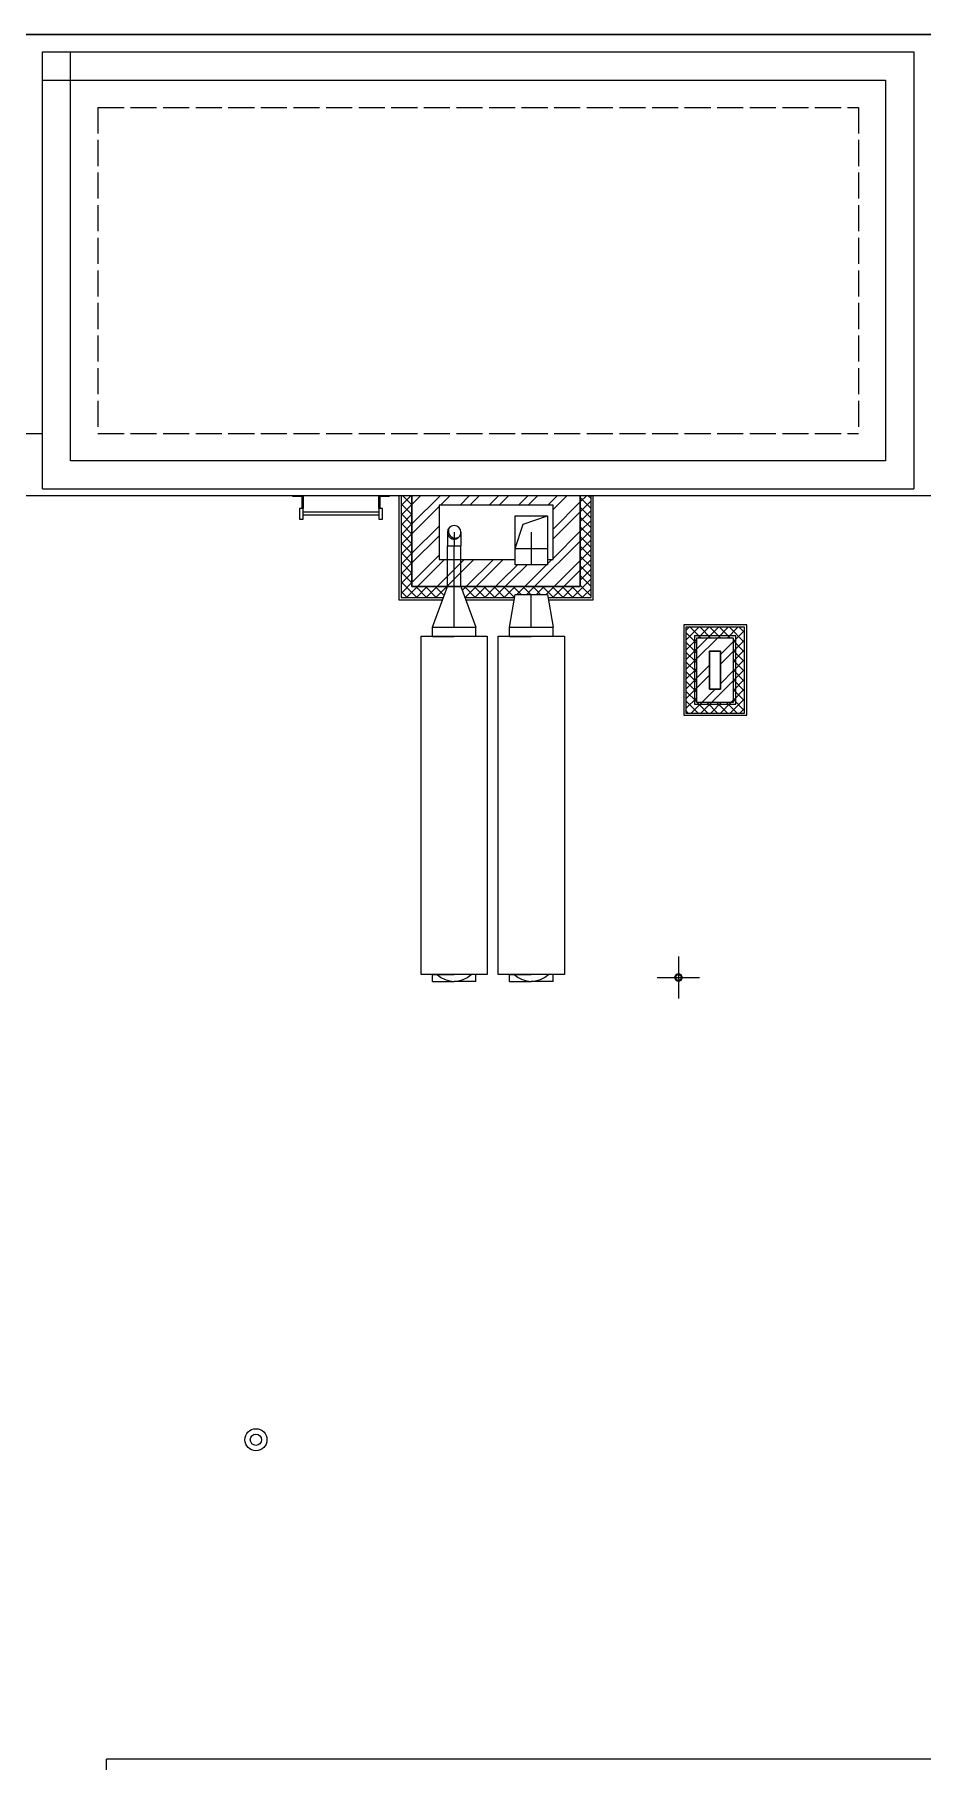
# Model space of a CAD drawing. Header units: millimetres. Extents: x -222892 to 671268, y 0 to 135099.
# Drawn here: x 625730 to 633903, y 115641 to 131531 of the extents above; entities that cross this region are included whole.
import ezdxf

# ---------------------------------------------------------------- set-up
doc = ezdxf.new("R2010")
doc.units = ezdxf.units.MM
for name, pattern in [('ACAD_ISO02W100', [15, 12, -3]), ('CENTER2', [28.575000000000003, 19.05, -3.175, 3.175, -3.175]), ('HIDDEN', [6, 4, -2])]:
    doc.linetypes.add(name, pattern=pattern)
for name, color, linetype, lineweight in [('_ВК-К1', 14, 'Continuous', 40), ('АР_Навесной фасад', 190, 'Continuous', 5), ('АР_Перегородки кирпич', 244, 'Continuous', 5), ('АР_Перегородки_кирпич_Штрих', 244, 'Continuous', 5), ('АР_Размеры дверей', 15, 'Continuous', 5), ('АР_Утеплитель', 154, 'Continuous', 5), ('АР_Штрих утеплитель', 24, 'Continuous', 5), ('М_0_В35', 142, 'Continuous', 25), ('пунктир', 251, 'Continuous', 5), ('Специальное оборудование', 7, 'Continuous', 5)]:
    doc.layers.add(name, color=color, linetype=linetype, lineweight=lineweight)
for name, color, linetype in [('Aks_скрытые_линии', 7, 'HIDDEN'), ('Aks_Схема', 3, 'Continuous'), ('АР_Парапет', 142, 'Continuous'), ('Аэратор', 20, 'Continuous'), ('ПРОЕМЫ ОВ', 173, 'Continuous')]:
    doc.layers.add(name, color=color, linetype=linetype)
pattern_1 = [(45, (0, 0), (-134.7038418160373, 134.7038418160373), []), (45, (89.80260000000001, 0), (-134.7038418160373, 134.7038418160373), [])]
pattern_2 = [(45, (0, 0), (-44.90128060534577, 44.90128060534577), []), (135, (0, 0), (-44.90128060534577, -44.90128060534576), [])]

# ---------------------------------------------------------------- blocks, each defined once
blk = doc.blocks.new('LADDER_12760 - LADDER_12760-5164013-3_1 этаж')
at = {"layer": 'Специальное оборудование'}
for p, q in [((25.00000000001089, 95.00000000009393), (-50.00000000000482, 95.00000000009395)), ((-50.00000000000482, 95.00000000009395), (-50.00000000000483, 88.00000000009472)), ((-50.00000000000484, 88.00000000009472), (17.99999999999474, 88.00000000009472)), ((-2.099747042905164e-11, 1.904017958923043e-13), (24.99999999995375, 1.904017958923043e-13)), ((-2.099747042905164e-11, -76.19999999999982), (-2.099747042905164e-11, 1.861177878481613e-13)), ((17.99999999999475, 88.00000000009472), (17.99999999999473, 1.184385922670117e-13)), ((25.00000000001073, 5.075939668586216e-14), (25.00000000001089, 95.00000000009393)), ((24.99999999995375, 1.861177878481613e-13), (24.99999999995375, -76.19999999999982)), ((575.0000000000002, 95.00000000009253), (575.0000000000007, -3.383959779057477e-13)), ((650.000000000001, 95.00000000009253), (575.0000000000002, 95.00000000009253)), ((574.9999999998712, 1.904017958923096e-13), (599.9999999998744, 1.904017958923096e-13)), ((574.9999999998712, -76.19999999999982), (574.9999999998712, 1.861177878481613e-13)), ((582.0000000000011, -4.39914771277472e-13), (582.0000000000011, 88.00000000009248)), ((582.0000000000011, 88.00000000009248), (650.000000000001, 88.00000000009248)), ((599.9999999998744, 1.861177878481613e-13), (599.9999999998744, -76.19999999999982)), ((650.000000000001, 88.00000000009248), (650.000000000001, 95.00000000009253)), ((24.99999999995375, -76.19999999999982), (-2.099747042905164e-11, -76.19999999999982)), ((24.9999999999913, -25.39999999999994), (575.0000000000036, -25.39999999999994)), ((575.0000000000036, -45.39999999999994), (24.99999999999127, -45.39999999999994)), ((599.9999999998744, -76.19999999999982), (574.9999999998712, -76.19999999999982))]:
    blk.add_line(p, q, dxfattribs=at)
blk = doc.blocks.new('*U4608')
at = {"linetype": 'ByBlock'}
for p, q in [((-15.55352697218349, -3.05), (-15.55352697218349, 3.05)), ((-15.55352697218349, 3.05), (15.55207691330563, 3.05)), ((15.55207691330563, 3.05), (15.55207691330563, -3.05)), ((15.55207691330563, -3.05), (-15.55352697218349, -3.05))]:
    blk.add_line(p, q, dxfattribs=at)
blk = doc.blocks.new('Aks_rs_mixed_400x200_to_125_375_wipe')
at = {"color": 0, "linetype": 'ByBlock', "lineweight": -2}
blk.add_wipeout([(-2, 0), (2, 0), (0.625, 3.75), (-0.625, 3.75)], dxfattribs=at)
blk = doc.blocks.new('Aks_rs_mixed_400x200_to_125_375')
at = {"color": 0, "linetype": 'ByBlock', "lineweight": -2}
blk.add_blockref('Aks_rs_mixed_400x200_to_125_375_wipe', (0, 0), dxfattribs=at)
for p, q in [((-2, 0), (-0.625, 3.75)), ((-0.625, 3.75), (0.625, 3.75)), ((0.625, 3.75), (2, 0)), ((-2, 0), (2, 0))]:
    blk.add_line(p, q, dxfattribs=at)
at = {"layer": 'Aks_Схема'}
blk.add_line((0, 0), (0, 3.75), dxfattribs=at)
blk = doc.blocks.new('Aks_rs_rect_400x200_to_300x300_300_wipe')
at = {"color": 0, "linetype": 'ByBlock', "lineweight": -2}
blk.add_wipeout([(-2, 0), (2, 0), (1.5, 3), (-1.5, 3)], dxfattribs=at)
blk = doc.blocks.new('Aks_rs_rect_400x200_to_300x300_300')
at = {"color": 0, "linetype": 'ByBlock', "lineweight": -2}
blk.add_blockref('Aks_rs_rect_400x200_to_300x300_300_wipe', (0, 0), dxfattribs=at)
for p, q in [((-2, 0), (-1.5, 3)), ((-1.5, 3), (1.5, 3)), ((1.5, 3), (2, 0)), ((-2, 0), (2, 0))]:
    blk.add_line(p, q, dxfattribs=at)
at = {"layer": 'Aks_Схема'}
blk.add_line((0, 0), (0, 3), dxfattribs=at)
blk = doc.blocks.new('Aks_es_drop_rnd_125_125_wipe')
at = {"color": 0, "linetype": 'ByBlock', "lineweight": -2}
blk.add_wipeout([(-0.625, 0), (-0.6215761846051708, 0.06533028954228337), (-0.6113422504586287, 0.12994480676109932), (-0.5944103226844708, 0.19313562148434205), (-0.5709659110266256, 0.25421040192237543), (-0.5412658773652743, 0.3125), (-0.5056356214843422, 0.3673657826827954), (-0.46446551592337126, 0.41820662897428607), (-0.4182066289742863, 0.46446551592337126), (-0.3673657826827956, 0.5056356214843425), (-0.3125, 0.5412658773652743), (-0.2542104019223753, 0.5709659110266254), (-0.19313562148434216, 0.5944103226844706), (-0.12994480676109965, 0.6113422504586286), (-0.06533028954228359, 0.6215761846051708), (-2.220446049250313e-16, 0.625), (0.06533028954228334, 0.6215761846051708), (0.12994480676109932, 0.6113422504586286), (0.19313562148434185, 0.594410322684471), (0.25421040192237476, 0.5709659110266254), (0.3124999999999996, 0.5412658773652743), (0.3673657826827954, 0.5056356214843425), (0.4182066289742862, 0.46446551592337126), (0.4644655159233713, 0.4182066289742865), (0.505635621484342, 0.3673657826827954), (0.5412658773652741, 0.3125), (0.5709659110266256, 0.254210401922375), (0.5944103226844711, 0.19313562148434205), (0.6113422504586286, 0.12994480676109887), (0.621576184605171, 0.06533028954228293), (0.6250000000000001, 0), (0.6250000000000001, -1.25), (-0.625, -1.25)], dxfattribs=at)
blk = doc.blocks.new('Aks_es_drop_rnd_125_125')
at = {"color": 0, "linetype": 'ByBlock', "lineweight": -2}
blk.add_arc((0, 0), 0.625, 0, 180, dxfattribs=at)
blk.add_blockref('Aks_es_drop_rnd_125_125_wipe', (0, 0), dxfattribs=at)
for p, q in [((-0.625, 0), (-0.625, -1.25)), ((0.625, 0), (0.625, -1.25)), ((-0.625, -1.25), (0.625, -1.25))]:
    blk.add_line(p, q, dxfattribs=at)
at = {"color": 200, "linetype": 'CENTER2', "lineweight": -2}
blk.add_line((0, 0), (0, -1.25), dxfattribs=at)
at = {"color": 0, "linetype": 'ByBlock', "lineweight": -2}
blk.add_arc((0, 0), 0.625, 0, 180, dxfattribs=at)
at = {"layer": 'Aks_скрытые_линии'}
for centre, radius, start, end in [((0, 0), 0.625, 180, 0), ((0.1104854345603981, 0.1104854345603981), 0.6442352540027595, 149.0362434679265, 300.9637565320735)]:
    blk.add_arc(centre, radius, start, end, dxfattribs=at)
at = {"layer": 'Aks_Схема'}
blk.add_line((0, 0), (0, -1.25), dxfattribs=at)
blk = doc.blocks.new('Aks_es_drop_rect_300_300_100_50_50_wipe')
at = {"color": 0, "linetype": 'ByBlock', "lineweight": -2}
blk.add_wipeout([(-1.5, 1.5), (1.5000000000000002, 1.5), (1.5000000000000002, -3), (-1.5, -3)], dxfattribs=at)
blk = doc.blocks.new('Aks_es_drop_rect_300_300_100_50_50')
at = {"color": 0, "linetype": 'ByBlock', "lineweight": -2}
blk.add_blockref('Aks_es_drop_rect_300_300_100_50_50_wipe', (0, 0), dxfattribs=at)
for p, q in [((-1.5, 1.5), (1.5, 1.5)), ((-1.5, -3), (-1.5, 1.5)), ((1.5, 1.5), (1.5, -3)), ((1.5, -3), (-1.5, -3))]:
    blk.add_line(p, q, dxfattribs=at)
at = {"layer": 'Aks_скрытые_линии'}
for p, q in [((-1.5, -1.5), (-0.75, 0.75)), ((-0.75, 0.75), (1.5, 1.5)), ((-1.5, -1.5), (1.5, -1.5))]:
    blk.add_line(p, q, dxfattribs=at)
at = {"layer": 'Aks_Схема'}
blk.add_line((0, 0), (0, -3), dxfattribs=at)
blk = doc.blocks.new('A$C6552fe61')
at = {"layer": '_ВК-К1', "color": 18, "lineweight": 9, "ltscale": 100, "true_color": 0x000000}
for p, q in [((-2.610950317689593e-14, 192.3657202435659), (-3.073391568391209e-14, -192.3657202435659)), ((-195.4363792874941, 1.037866518140547e-14), (195.4363792874941, -1.465261637743881e-15))]:
    blk.add_line(p, q, dxfattribs=at)

msp = doc.modelspace()

# ---------------------------------------------------------------- hatches: boundary and pattern name
at = {"layer": 'АР_Перегородки_кирпич_Штрих', "ltscale": 500}
h = msp.add_hatch(dxfattribs=at)
h.set_pattern_fill('ANSI32', color=256, scale=20)
h.set_pattern_definition(pattern_1)
h.paths.add_polyline_path([(629453.6052688621, 126700.5), (630502.6052688621, 126700.5), (630502.6052688621, 127201), (629453.6052688621, 127201)], flags=16)
h.paths.add_polyline_path([(629203.6052688621, 127289.6373332103), (630752.6052688621, 127289.6373332103), (630752.6052688621, 126450.5), (629203.6052688621, 126450.5)])
h = msp.add_hatch(dxfattribs=at)
h.set_pattern_fill('ANSI32', color=256, scale=20)
h.set_pattern_definition(pattern_1)
h.paths.add_polyline_path([(632044.1260302889, 125857.6940809169), (631944.1260302889, 125857.6940809169), (631944.1260302889, 125507.6940809169), (632044.1260302889, 125507.6940809169)], flags=16)
h.paths.add_polyline_path([(632164.1260302889, 125977.6940809169), (631824.1260302889, 125977.6940809169), (631824.1260302889, 125387.6940809169), (632164.1260302889, 125387.6940809169)])
at = {"layer": 'АР_Утеплитель', "ltscale": 500}
h = msp.add_hatch(dxfattribs=at)
h.set_pattern_fill('ANSI37', color=256, scale=20)
h.set_pattern_definition(pattern_2)
h.paths.add_polyline_path([(630852.6052688621, 127289.6373332103), (630752.6052688621, 127289.6373332103), (630752.6052688621, 126450.5), (629203.6052688621, 126450.5), (629203.6052688621, 127289.6373332103), (629103.6052688621, 127289.6373332103), (629103.6052688621, 126350.5), (630852.6052688621, 126350.5)])
h = msp.add_hatch(dxfattribs=at)
h.set_pattern_fill('ANSI37', color=256, scale=20)
h.set_pattern_definition(pattern_2)
h.paths.add_polyline_path([(632165.3813027611, 125387.6940809169), (631825.3813027611, 125387.6940809169), (631825.3813027611, 125977.6940809169), (632165.3813027611, 125977.6940809169)], flags=16)
h.paths.add_polyline_path([(632265.3813027611, 125287.6940809169), (631725.3813027611, 125287.6940809169), (631725.3813027611, 126077.6940809169), (632265.3813027611, 126077.6940809169)])

# ---------------------------------------------------------------- linework, layer by layer
at = {"layer": '_ВК-К1', "ltscale": 100}
msp.add_circle((631656.2389480779, 122854.6206785049), 30, dxfattribs=at)
at = {"layer": 'АР_Навесной фасад', "ltscale": 100}
for p, q in [((633982.8978472725, 131530.6824583526), (625642.3499963752, 131530.6824583526)), ((625642.3499963752, 127289.6373332103), (633982.8978472725, 127289.6373332103))]:
    msp.add_line(p, q, dxfattribs=at)
msp.add_lwpolyline([(625643.6052688623, 131530.6824583529), (633983.6052688623, 131530.6824583529)], dxfattribs=at)
at = {"layer": 'АР_Парапет', "ltscale": 500}
for p, q in [((625802.3499963752, 127350.6824583529), (625802.3499963752, 131370.682458353)), ((633823.6052688623, 130860.6824583529), (633823.6052688623, 127350.6824583529)), ((625802.3499963752, 127350.6824583529), (633823.6052688623, 127350.6824583529))]:
    msp.add_line(p, q, dxfattribs=at)
for points in [[(625802.3499963752, 131370.6824583529), (633822.8728720632, 131370.6824583529), (633822.3250211659, 127860.6824583525)], [(625802.3499963752, 131110.6824583529), (633562.8322873483, 131110.6824583529), (633562.2858341536, 127609.6373332103), (626062.3499963752, 127609.6373332103), (626062.3499963752, 131370.682458353)]]:
    msp.add_lwpolyline(points, dxfattribs=at)
at = {"layer": 'АР_Перегородки кирпич', "linetype": 'Continuous', "ltscale": 100}
msp.add_lwpolyline([(629203.6052688621, 127289.6373332103), (629203.6052688621, 126450.5), (630752.6052688621, 126450.5), (630752.6052688621, 127289.6373332103)], dxfattribs=at)
for points in [[(632164.1260302889, 125977.6940809169), (631824.1260302889, 125977.6940809169), (631824.1260302889, 125387.6940809169), (632164.1260302889, 125387.6940809169)], [(632044.1260302889, 125857.6940809169), (631944.1260302889, 125857.6940809169), (631944.1260302889, 125507.6940809169), (632044.1260302889, 125507.6940809169)]]:
    msp.add_lwpolyline(points, close=True, dxfattribs=at)
at = {"layer": 'АР_Размеры дверей', "ltscale": 500}
msp.add_lwpolyline([(629203.6052688621, 127289.6373332103), (630752.6052688621, 127289.6373332103), (630752.6052688621, 126450.5), (629203.6052688621, 126450.5)], close=True, dxfattribs=at)
at = {"layer": 'АР_Утеплитель', "ltscale": 500}
for points in [[(629083.6052688621, 127289.6373332103), (629083.6052688621, 126330.5), (630872.6052688621, 126330.5), (630872.6052688621, 127289.6373332103)], [(629103.6052688621, 127289.6373332103), (629103.6052688621, 126350.5), (630852.6052688621, 126350.5), (630852.6052688621, 127289.6373332103)]]:
    msp.add_lwpolyline(points, dxfattribs=at)
for points in [[(632285.3813027611, 126097.6940809169), (631705.3813027611, 126097.6940809169), (631705.3813027611, 125267.6940809169), (632285.3813027611, 125267.6940809169)], [(632265.3813027611, 126077.6940809169), (631725.3813027611, 126077.6940809169), (631725.3813027611, 125287.6940809169), (632265.3813027611, 125287.6940809169)], [(632184.1260302889, 125997.6940809169), (631804.1260302889, 125997.6940809169), (631804.1260302889, 125367.6940809169), (632184.1260302889, 125367.6940809169)]]:
    msp.add_lwpolyline(points, close=True, dxfattribs=at)
at = {"layer": 'АР_Штрих утеплитель', "ltscale": 500}
for p in [(655852.3502047919, 115660.6696154163), (626392.1261466318, 114803.0486500814)]:
    msp.add_line(p, (626392.1261466318, 115660.6696154163), dxfattribs=at)
at = {"layer": 'Аэратор'}
for radius in [101.5999999999767, 51.59999999997672]:
    msp.add_circle((627767.4607423444, 118600.6824583524), radius, dxfattribs=at)
at = {"layer": 'М_0_В35', "linetype": 'Continuous'}
for p, q in [((629530.1052688621, 126452.4417124838), (629530.1052688621, 126825.7500000002)), ((629530.1052688621, 126825.7500000002), (629592.6052688621, 126825.7500000002)), ((629655.1052688621, 126825.7500000002), (629592.6052688621, 126825.7500000002)), ((629655.1052688621, 126452.4417124838), (629655.1052688621, 126825.7500000002)), ((629530.1052688621, 126452.4417124838), (629592.6052688621, 126452.4417124838)), ((629655.1052688621, 126452.4417124838), (629592.6052688621, 126452.4417124838)), ((629392.6052688621, 125993.1480460966), (629392.6052688621, 126077.4417124838)), ((629392.6052688621, 126077.4417124838), (629592.6052688621, 126077.4417124838)), ((629792.6052688621, 126077.4417124838), (629592.6052688621, 126077.4417124838)), ((629792.6052688621, 125993.1480460966), (629792.6052688621, 126077.4417124838)), ((630102.6052688621, 125993.1480460966), (630102.6052688621, 126077.4417124838)), ((630102.6052688621, 126077.4417124838), (630302.6052688621, 126077.4417124838)), ((630502.6052688621, 126077.4417124838), (630302.6052688621, 126077.4417124838)), ((630502.6052688621, 125993.1480460966), (630502.6052688621, 126077.4417124838)), ((629392.6052688621, 125993.1480460966), (629592.6052688621, 125993.1480460966)), ((629792.6052688621, 125993.1480460966), (629592.6052688621, 125993.1480460966)), ((630102.6052688621, 125993.1480460966), (630302.6052688621, 125993.1480460966)), ((630502.6052688621, 125993.1480460966), (630302.6052688621, 125993.1480460966)), ((629392.6052688621, 122818.7685039012), (629392.6052688619, 122883.1480460966)), ((629392.6052688619, 122883.1480460966), (629592.6052688619, 122883.1480460966)), ((629792.6052688619, 122883.1480460966), (629592.6052688619, 122883.1480460966)), ((629792.6052688621, 122818.7685039012), (629792.6052688619, 122883.1480460966)), ((630102.6052688621, 122818.7685039012), (630102.6052688619, 122883.1480460966)), ((630102.6052688619, 122883.1480460966), (630302.6052688619, 122883.1480460966)), ((630502.6052688619, 122883.1480460966), (630302.6052688619, 122883.1480460966)), ((630502.6052688621, 122818.7685039012), (630502.6052688619, 122883.1480460966)), ((629392.6052688621, 122818.7685039012), (629592.6052688621, 122818.7685039012)), ((629792.6052688621, 122818.7685039012), (629592.6052688621, 122818.7685039012)), ((630102.6052688621, 122818.7685039012), (630302.6052688621, 122818.7685039012)), ((630502.6052688621, 122818.7685039012), (630302.6052688621, 122818.7685039012))]:
    msp.add_line(p, q, dxfattribs=at)
at = {"layer": 'М_0_В35', "color": 200, "linetype": 'CENTER2'}
msp.add_line((629592.6052688621, 126452.4417124838), (629592.6052688621, 126825.7500000002), dxfattribs=at)
at = {"layer": 'М_0_В35'}
for centre in [(629592.6052688621, 123043.6145844144), (630302.6052688621, 123043.6145844144)]:
    msp.add_arc(centre, 224.8460805132082, 225.5345379875349, 314.4654620124651, dxfattribs=at)
at = {"layer": 'ПРОЕМЫ ОВ', "ltscale": 500}
for points in [[(629453.6052688621, 126700.5), (630502.6052688621, 126700.5), (630502.6052688621, 127201), (629453.6052688621, 127201)], [(631944.1260302889, 125857.6940809169), (632044.1260302889, 125857.6940809169), (632044.1260302889, 125507.6940809169), (631944.1260302889, 125507.6940809169)]]:
    msp.add_lwpolyline(points, close=True, dxfattribs=at)
at = {"layer": 'пунктир', "linetype": 'ACAD_ISO02W100', "ltscale": 20}
for p, q in [((625802.3499963752, 131370.682458353), (633252.6052688623, 131370.6824583529)), ((626313.6052688623, 131370.6824583529), (633313.6052688623, 131370.6824583529)), ((626313.6052688623, 130860.6824583529), (633313.6052688623, 130860.6824583529)), ((626313.6052688623, 130860.6824583529), (626313.6052688623, 127860.6824583529)), ((633313.6052688623, 130860.6824583529), (633313.6052688623, 127860.6824583529)), ((626313.6052688623, 127860.6824583529), (633313.6052688623, 127860.6824583529))]:
    msp.add_line(p, q, dxfattribs=at)
at = {"layer": 'пунктир', "linetype": 'ACAD_ISO02W100', "ltscale": 50}
msp.add_line((617322.3499963749, 127860.6824583525), (625802.3499963752, 127860.6824583524), dxfattribs=at)

# ---------------------------------------------------------------- block references
at = {"layer": '_ВК-К1', "ltscale": 500}
msp.add_blockref('A$C6552fe61', (631656.2389480779, 122854.6206785049), dxfattribs=at)
at = {"layer": 'М_0_В35', "linetype": 'ByBlock', "xscale": 100, "yscale": 100, "zscale": 100, "rotation": 269.999999999996}
for p in [(629592.6052688621, 124438.1480460966), (630302.6052688621, 124438.1480460966)]:
    msp.add_blockref('*U4608', p, dxfattribs=at)
at = {"layer": 'Специальное оборудование', "xscale": -1.2705, "yscale": 1.2705, "zscale": 1.2705}
msp.add_blockref('LADDER_12760 - LADDER_12760-5164013-3_1 этаж', (628932.1759149709, 127168.9398332102), dxfattribs=at)

# ---------------------------------------------------------------- next in the draw order: block references
at = {"layer": 'М_0_В35', "linetype": 'Continuous', "xscale": 100, "yscale": 100, "zscale": 100}
for name, p in [('Aks_es_drop_rnd_125_125', (629592.6052688621, 126950.7500000002)), ('Aks_es_drop_rect_300_300_100_50_50', (630302.6052688621, 126950.7500000002)), ('Aks_rs_mixed_400x200_to_125_375', (629592.6052688621, 126077.4417124838)), ('Aks_rs_rect_400x200_to_300x300_300', (630302.6052688621, 126077.4417124838))]:
    msp.add_blockref(name, p, dxfattribs=at)

doc.saveas('drawing.dxf')
